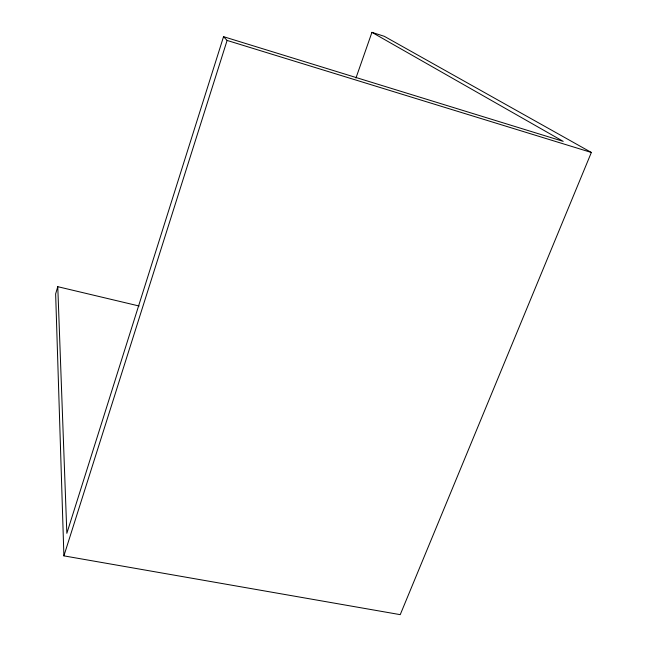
<?xml version="1.0" encoding="UTF-8"?>
<svg xmlns="http://www.w3.org/2000/svg" width="647" height="647" viewBox="0 0 647 647"><rect width="100%" height="100%" fill="white"/><g stroke="black" fill="none" stroke-linecap="round" stroke-linejoin="round"><path stroke-width="0.97" d="M139.137 306.015L57.769 286.686L55.642 293.9L63.899 555.862L400.234 614.65L591.358 152.466L384.31 36.313L371.944 32.35L355.947 78.052M371.944 32.35L563.205 141.361L223.547 36.677L66.843 533.314L57.769 286.686M63.899 555.862L227.105 40.438L223.547 36.677M227.105 40.438L591.358 152.466"/></g></svg>
